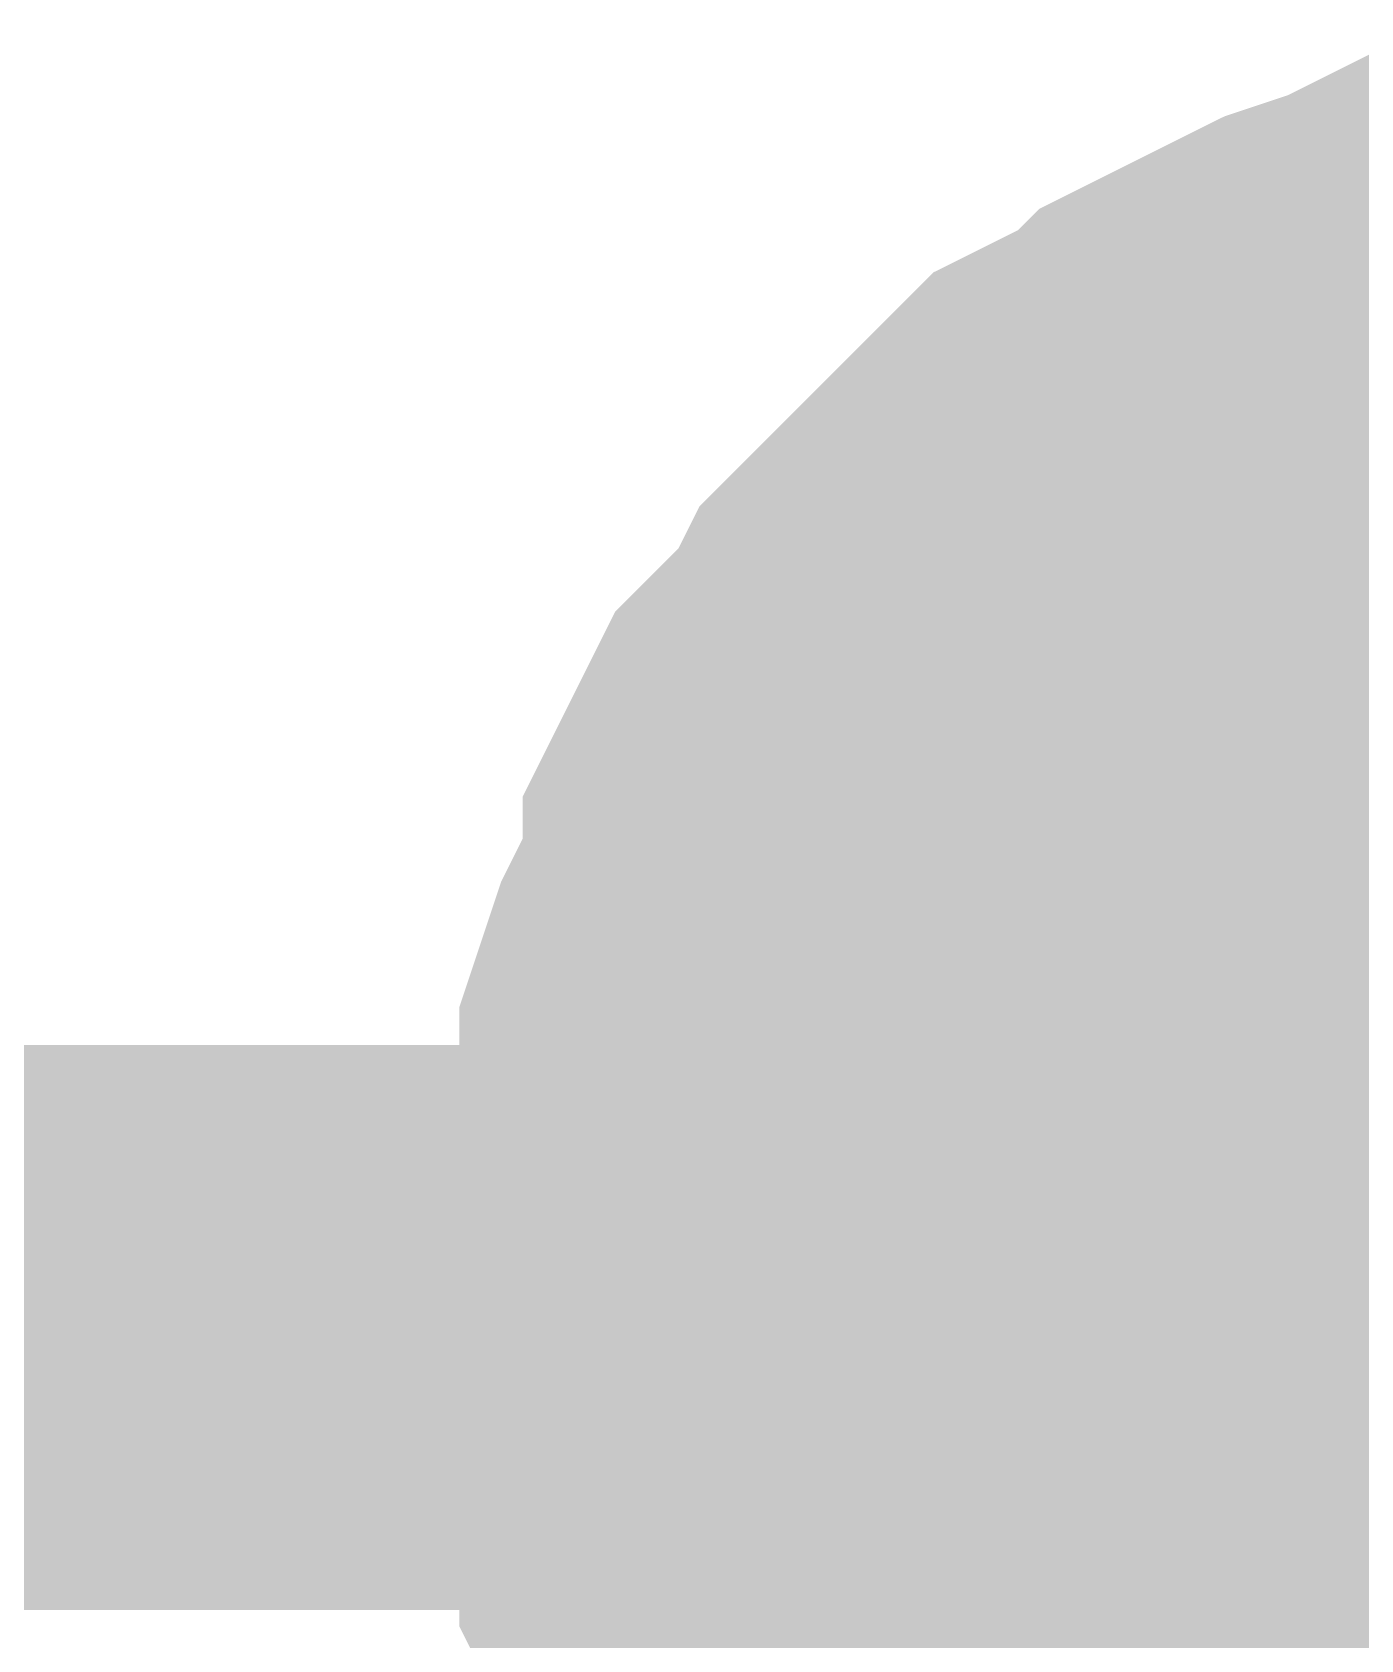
# Model space of a CAD drawing. Header units: millimetres. Extents: x 0 to 800, y 0 to 567.
# Drawn here: x 245.634 to 246.339, y 422.712 to 423.565 of the extents above; entities that cross this region are included whole.
import ezdxf

# ---------------------------------------------------------------- set-up
doc = ezdxf.new("R2010")
doc.units = ezdxf.units.MM
doc.layers.add('Sheet', color=255, linetype='Continuous')

msp = doc.modelspace()

# ---------------------------------------------------------------- linework, layer by layer
at = {"layer": 'Sheet'}
for points, const_width in [([(245.99939, 422.89991), (245.99939, 422.9223), (245.99939, 422.9559), (246.01059, 422.9783), (246.01059, 423.0007), (246.01059, 423.0231), (246.02179, 423.0567), (246.03299, 423.0791), (246.04419, 423.10149), (246.04419, 423.12389), (246.05539, 423.14629), (246.06659, 423.16869), (246.08899, 423.19109), (246.10019, 423.20229), (246.11139, 423.22469), (246.13379, 423.24709), (246.14499, 423.25829), (246.16739, 423.28068), (246.17858, 423.29188), (246.20098, 423.31428), (246.22338, 423.32548), (246.24578, 423.33668), (246.25698, 423.34788), (246.27938, 423.35908), (246.30178, 423.37028), (246.32418, 423.38148), (246.35778, 423.39268), (246.38018, 423.40388), (246.40258, 423.40388), (246.42498, 423.40388), (246.44738, 423.41508), (246.48097, 423.41508), (246.50337, 423.41508)], 0.29972), ([(245.99939, 422.89991), (245.99939, 422.9223), (245.99939, 422.9559), (246.01059, 422.9783), (246.01059, 423.0007), (246.01059, 423.0231), (246.02179, 423.0567), (246.03299, 423.0791), (246.04419, 423.10149), (246.04419, 423.12389), (246.05539, 423.14629), (246.06659, 423.16869), (246.08899, 423.19109), (246.10019, 423.20229), (246.11139, 423.22469), (246.13379, 423.24709), (246.14499, 423.25829), (246.16739, 423.28068), (246.17858, 423.29188), (246.20098, 423.31428), (246.22338, 423.32548), (246.24578, 423.33668), (246.25698, 423.34788), (246.27938, 423.35908), (246.30178, 423.37028), (246.32418, 423.38148), (246.35778, 423.39268), (246.38018, 423.40388), (246.40258, 423.40388), (246.42498, 423.40388), (246.44738, 423.41508), (246.48097, 423.41508), (246.50337, 423.41508)], 0.29972), ([(245.99939, 422.89991), (245.99939, 422.9223), (245.99939, 422.9559), (246.01059, 422.9783), (246.01059, 423.0007), (246.01059, 423.0231), (246.02179, 423.0567), (246.03299, 423.0791), (246.04419, 423.10149), (246.04419, 423.12389), (246.05539, 423.14629), (246.06659, 423.16869), (246.08899, 423.19109), (246.10019, 423.20229), (246.11139, 423.22469), (246.13379, 423.24709), (246.14499, 423.25829), (246.16739, 423.28068), (246.17858, 423.29188), (246.20098, 423.31428), (246.22338, 423.32548), (246.24578, 423.33668), (246.25698, 423.34788), (246.27938, 423.35908), (246.30178, 423.37028), (246.32418, 423.38148), (246.35778, 423.39268), (246.38018, 423.40388), (246.40258, 423.40388), (246.42498, 423.40388), (246.44738, 423.41508), (246.48097, 423.41508), (246.50337, 423.41508)], 0.29972), ([(245.99939, 422.89991), (245.99939, 422.9223), (245.99939, 422.9559), (246.01059, 422.9783), (246.01059, 423.0007), (246.01059, 423.0231), (246.02179, 423.0567), (246.03299, 423.0791), (246.04419, 423.10149), (246.04419, 423.12389), (246.05539, 423.14629), (246.06659, 423.16869), (246.08899, 423.19109), (246.10019, 423.20229), (246.11139, 423.22469), (246.13379, 423.24709), (246.14499, 423.25829), (246.16739, 423.28068), (246.17858, 423.29188), (246.20098, 423.31428), (246.22338, 423.32548), (246.24578, 423.33668), (246.25698, 423.34788), (246.27938, 423.35908), (246.30178, 423.37028), (246.32418, 423.38148), (246.35778, 423.39268), (246.38018, 423.40388), (246.40258, 423.40388), (246.42498, 423.40388), (246.44738, 423.41508), (246.48097, 423.41508), (246.50337, 423.41508)], 0.29972), ([(245.99939, 422.87751), (245.99939, 422.89991), (245.99939, 422.9335), (246.01059, 422.9559), (246.01059, 422.9783), (246.01059, 423.0007), (246.02179, 423.0343), (246.03299, 423.0567), (246.04419, 423.0791), (246.04419, 423.10149), (246.05539, 423.12389), (246.06659, 423.14629), (246.08899, 423.16869), (246.10019, 423.17989), (246.11139, 423.20229), (246.13379, 423.22469), (246.14499, 423.23589), (246.16739, 423.25829), (246.17858, 423.26949), (246.20098, 423.29188), (246.22338, 423.30308), (246.24578, 423.31428), (246.25698, 423.32548), (246.27938, 423.33668), (246.30178, 423.34788), (246.32418, 423.35908), (246.35778, 423.37028), (246.38018, 423.38148), (246.40258, 423.38148), (246.42498, 423.38148), (246.44738, 423.39268), (246.48097, 423.39268), (246.50337, 423.39268)], 0.29972), ([(245.99939, 422.87751), (245.99939, 422.89991), (245.99939, 422.9335), (246.01059, 422.9559), (246.01059, 422.9783), (246.01059, 423.0007), (246.02179, 423.0343), (246.03299, 423.0567), (246.04419, 423.0791), (246.04419, 423.10149), (246.05539, 423.12389), (246.06659, 423.14629), (246.08899, 423.16869), (246.10019, 423.17989), (246.11139, 423.20229), (246.13379, 423.22469), (246.14499, 423.23589), (246.16739, 423.25829), (246.17858, 423.26949), (246.20098, 423.29188), (246.22338, 423.30308), (246.24578, 423.31428), (246.25698, 423.32548), (246.27938, 423.33668), (246.30178, 423.34788), (246.32418, 423.35908), (246.35778, 423.37028), (246.38018, 423.38148), (246.40258, 423.38148), (246.42498, 423.38148), (246.44738, 423.39268), (246.48097, 423.39268), (246.50337, 423.39268)], 0.29972), ([(245.99939, 422.87751), (245.99939, 422.89991), (245.99939, 422.9335), (246.01059, 422.9559), (246.01059, 422.9783), (246.01059, 423.0007), (246.02179, 423.0343), (246.03299, 423.0567), (246.04419, 423.0791), (246.04419, 423.10149), (246.05539, 423.12389), (246.06659, 423.14629), (246.08899, 423.16869), (246.10019, 423.17989), (246.11139, 423.20229), (246.13379, 423.22469), (246.14499, 423.23589), (246.16739, 423.25829), (246.17858, 423.26949), (246.20098, 423.29188), (246.22338, 423.30308), (246.24578, 423.31428), (246.25698, 423.32548), (246.27938, 423.33668), (246.30178, 423.34788), (246.32418, 423.35908), (246.35778, 423.37028), (246.38018, 423.38148), (246.40258, 423.38148), (246.42498, 423.38148), (246.44738, 423.39268), (246.48097, 423.39268), (246.50337, 423.39268)], 0.29972), ([(245.99939, 422.87751), (245.99939, 422.89991), (245.99939, 422.9335), (246.01059, 422.9559), (246.01059, 422.9783), (246.01059, 423.0007), (246.02179, 423.0343), (246.03299, 423.0567), (246.04419, 423.0791), (246.04419, 423.10149), (246.05539, 423.12389), (246.06659, 423.14629), (246.08899, 423.16869), (246.10019, 423.17989), (246.11139, 423.20229), (246.13379, 423.22469), (246.14499, 423.23589), (246.16739, 423.25829), (246.17858, 423.26949), (246.20098, 423.29188), (246.22338, 423.30308), (246.24578, 423.31428), (246.25698, 423.32548), (246.27938, 423.33668), (246.30178, 423.34788), (246.32418, 423.35908), (246.35778, 423.37028), (246.38018, 423.38148), (246.40258, 423.38148), (246.42498, 423.38148), (246.44738, 423.39268), (246.48097, 423.39268), (246.50337, 423.39268)], 0.29972), ([(245.99939, 422.87751), (245.99939, 422.89991), (245.99939, 422.9335), (246.01059, 422.9559), (246.01059, 422.9783), (246.01059, 423.0007), (246.02179, 423.0343), (246.03299, 423.0567), (246.04419, 423.0791), (246.04419, 423.10149), (246.05539, 423.12389), (246.06659, 423.14629), (246.08899, 423.16869), (246.10019, 423.17989), (246.11139, 423.20229), (246.13379, 423.22469), (246.14499, 423.23589), (246.16739, 423.25829), (246.17858, 423.26949), (246.20098, 423.29188), (246.22338, 423.30308), (246.24578, 423.31428), (246.25698, 423.32548), (246.27938, 423.33668), (246.30178, 423.34788), (246.32418, 423.35908), (246.35778, 423.37028), (246.38018, 423.38148), (246.40258, 423.38148), (246.42498, 423.38148), (246.44738, 423.39268), (246.48097, 423.39268), (246.50337, 423.39268)], 0.29972), ([(245.99939, 422.87751), (245.99939, 422.89991), (245.99939, 422.9335), (246.01059, 422.9559), (246.01059, 422.9783), (246.01059, 423.0007), (246.02179, 423.0343), (246.03299, 423.0567), (246.04419, 423.0791), (246.04419, 423.10149), (246.05539, 423.12389), (246.06659, 423.14629), (246.08899, 423.16869), (246.10019, 423.17989), (246.11139, 423.20229), (246.13379, 423.22469), (246.14499, 423.23589), (246.16739, 423.25829), (246.17858, 423.26949), (246.20098, 423.29188), (246.22338, 423.30308), (246.24578, 423.31428), (246.25698, 423.32548), (246.27938, 423.33668), (246.30178, 423.34788), (246.32418, 423.35908), (246.35778, 423.37028), (246.38018, 423.38148), (246.40258, 423.38148), (246.42498, 423.38148), (246.44738, 423.39268), (246.48097, 423.39268), (246.50337, 423.39268)], 0.29972), ([(245.99939, 422.89991), (245.99939, 422.9223), (245.99939, 422.9559), (246.01059, 422.9783), (246.01059, 423.0007), (246.01059, 423.0231), (246.02179, 423.0567), (246.03299, 423.0791), (246.04419, 423.10149), (246.04419, 423.12389), (246.05539, 423.14629), (246.06659, 423.16869), (246.08899, 423.19109), (246.10019, 423.20229), (246.11139, 423.22469), (246.13379, 423.24709), (246.14499, 423.25829), (246.16739, 423.28068), (246.17858, 423.29188), (246.20098, 423.31428), (246.22338, 423.32548), (246.24578, 423.33668), (246.25698, 423.34788), (246.27938, 423.35908), (246.30178, 423.37028), (246.32418, 423.38148), (246.35778, 423.39268), (246.38018, 423.40388), (246.40258, 423.40388)], 0.09906), ([(245.99939, 422.89991), (245.99939, 422.9223), (245.99939, 422.9559), (246.01059, 422.9783), (246.01059, 423.0007), (246.01059, 423.0231), (246.02179, 423.0567), (246.03299, 423.0791), (246.04419, 423.10149), (246.04419, 423.12389), (246.05539, 423.14629), (246.06659, 423.16869), (246.08899, 423.19109), (246.10019, 423.20229), (246.11139, 423.22469), (246.13379, 423.24709), (246.14499, 423.25829), (246.16739, 423.28068), (246.17858, 423.29188), (246.20098, 423.31428), (246.22338, 423.32548), (246.24578, 423.33668), (246.25698, 423.34788), (246.27938, 423.35908), (246.30178, 423.37028), (246.32418, 423.38148), (246.35778, 423.39268), (246.38018, 423.40388), (246.40258, 423.40388)], 0.09906), ([(245.99939, 422.89991), (245.99939, 422.9223), (245.99939, 422.9559), (246.01059, 422.9783), (246.01059, 423.0007), (246.01059, 423.0231), (246.02179, 423.0567), (246.03299, 423.0791), (246.04419, 423.10149), (246.04419, 423.12389), (246.05539, 423.14629), (246.06659, 423.16869), (246.08899, 423.19109), (246.10019, 423.20229), (246.11139, 423.22469), (246.13379, 423.24709), (246.14499, 423.25829), (246.16739, 423.28068), (246.17858, 423.29188), (246.20098, 423.31428), (246.22338, 423.32548), (246.24578, 423.33668), (246.25698, 423.34788), (246.27938, 423.35908), (246.30178, 423.37028), (246.32418, 423.38148), (246.35778, 423.39268), (246.38018, 423.40388), (246.40258, 423.40388)], 0.09906), ([(245.99939, 422.89991), (245.99939, 422.9223), (245.99939, 422.9559), (246.01059, 422.9783), (246.01059, 423.0007), (246.01059, 423.0231), (246.02179, 423.0567), (246.03299, 423.0791), (246.04419, 423.10149), (246.04419, 423.12389), (246.05539, 423.14629), (246.06659, 423.16869), (246.08899, 423.19109), (246.10019, 423.20229), (246.11139, 423.22469), (246.13379, 423.24709), (246.14499, 423.25829), (246.16739, 423.28068), (246.17858, 423.29188), (246.20098, 423.31428), (246.22338, 423.32548), (246.24578, 423.33668), (246.25698, 423.34788), (246.27938, 423.35908), (246.30178, 423.37028), (246.32418, 423.38148), (246.35778, 423.39268), (246.38018, 423.40388), (246.40258, 423.40388)], 0.09906), ([(245.99939, 422.87751), (245.99939, 422.89991), (245.99939, 422.9335), (246.01059, 422.9559), (246.01059, 422.9783), (246.01059, 423.0007), (246.02179, 423.0343), (246.03299, 423.0567), (246.04419, 423.0791), (246.04419, 423.10149), (246.05539, 423.12389), (246.06659, 423.14629), (246.08899, 423.16869), (246.10019, 423.17989), (246.11139, 423.20229), (246.13379, 423.22469), (246.14499, 423.23589), (246.16739, 423.25829), (246.17858, 423.26949), (246.20098, 423.29188), (246.22338, 423.30308), (246.24578, 423.31428), (246.25698, 423.32548), (246.27938, 423.33668), (246.30178, 423.34788), (246.32418, 423.35908), (246.35778, 423.37028), (246.38018, 423.38148), (246.40258, 423.38148)], 0.09906), ([(245.99939, 422.87751), (245.99939, 422.89991), (245.99939, 422.9335), (246.01059, 422.9559), (246.01059, 422.9783), (246.01059, 423.0007), (246.02179, 423.0343), (246.03299, 423.0567), (246.04419, 423.0791), (246.04419, 423.10149), (246.05539, 423.12389), (246.06659, 423.14629), (246.08899, 423.16869), (246.10019, 423.17989), (246.11139, 423.20229), (246.13379, 423.22469), (246.14499, 423.23589), (246.16739, 423.25829), (246.17858, 423.26949), (246.20098, 423.29188), (246.22338, 423.30308), (246.24578, 423.31428), (246.25698, 423.32548), (246.27938, 423.33668), (246.30178, 423.34788), (246.32418, 423.35908), (246.35778, 423.37028), (246.38018, 423.38148), (246.40258, 423.38148)], 0.09906), ([(245.99939, 422.87751), (245.99939, 422.89991), (245.99939, 422.9335), (246.01059, 422.9559), (246.01059, 422.9783), (246.01059, 423.0007), (246.02179, 423.0343), (246.03299, 423.0567), (246.04419, 423.0791), (246.04419, 423.10149), (246.05539, 423.12389), (246.06659, 423.14629), (246.08899, 423.16869), (246.10019, 423.17989), (246.11139, 423.20229), (246.13379, 423.22469), (246.14499, 423.23589), (246.16739, 423.25829), (246.17858, 423.26949), (246.20098, 423.29188), (246.22338, 423.30308), (246.24578, 423.31428), (246.25698, 423.32548), (246.27938, 423.33668), (246.30178, 423.34788), (246.32418, 423.35908), (246.35778, 423.37028), (246.38018, 423.38148), (246.40258, 423.38148)], 0.09906), ([(245.99939, 422.87751), (245.99939, 422.89991), (245.99939, 422.9335), (246.01059, 422.9559), (246.01059, 422.9783), (246.01059, 423.0007), (246.02179, 423.0343), (246.03299, 423.0567), (246.04419, 423.0791), (246.04419, 423.10149), (246.05539, 423.12389), (246.06659, 423.14629), (246.08899, 423.16869), (246.10019, 423.17989), (246.11139, 423.20229), (246.13379, 423.22469), (246.14499, 423.23589), (246.16739, 423.25829), (246.17858, 423.26949), (246.20098, 423.29188), (246.22338, 423.30308), (246.24578, 423.31428), (246.25698, 423.32548), (246.27938, 423.33668), (246.30178, 423.34788), (246.32418, 423.35908), (246.35778, 423.37028), (246.38018, 423.38148), (246.40258, 423.38148)], 0.09906), ([(245.99939, 422.87751), (245.99939, 422.89991), (245.99939, 422.9335), (246.01059, 422.9559), (246.01059, 422.9783), (246.01059, 423.0007), (246.02179, 423.0343), (246.03299, 423.0567), (246.04419, 423.0791), (246.04419, 423.10149), (246.05539, 423.12389), (246.06659, 423.14629), (246.08899, 423.16869), (246.10019, 423.17989), (246.11139, 423.20229), (246.13379, 423.22469), (246.14499, 423.23589), (246.16739, 423.25829), (246.17858, 423.26949), (246.20098, 423.29188), (246.22338, 423.30308), (246.24578, 423.31428), (246.25698, 423.32548), (246.27938, 423.33668), (246.30178, 423.34788), (246.32418, 423.35908), (246.35778, 423.37028), (246.38018, 423.38148), (246.40258, 423.38148)], 0.09906), ([(245.99939, 422.87751), (245.99939, 422.89991), (245.99939, 422.9335), (246.01059, 422.9559), (246.01059, 422.9783), (246.01059, 423.0007), (246.02179, 423.0343), (246.03299, 423.0567), (246.04419, 423.0791), (246.04419, 423.10149), (246.05539, 423.12389), (246.06659, 423.14629), (246.08899, 423.16869), (246.10019, 423.17989), (246.11139, 423.20229), (246.13379, 423.22469), (246.14499, 423.23589), (246.16739, 423.25829), (246.17858, 423.26949), (246.20098, 423.29188), (246.22338, 423.30308), (246.24578, 423.31428), (246.25698, 423.32548), (246.27938, 423.33668), (246.30178, 423.34788), (246.32418, 423.35908), (246.35778, 423.37028), (246.38018, 423.38148), (246.40258, 423.38148)], 0.09906), ([(246.14499, 422.54153), (246.13379, 422.56392), (246.11139, 422.57512), (246.10019, 422.59752), (246.08899, 422.61992), (246.06659, 422.64232), (246.05539, 422.65352), (246.04419, 422.67592), (246.04419, 422.69832), (246.03299, 422.72072), (246.02179, 422.75431), (246.01059, 422.77671), (246.01059, 422.79911), (246.01059, 422.82151), (245.99939, 422.84391), (245.99939, 422.87751), (245.99939, 422.89991)], 0.29972), ([(245.99939, 422.89991), (245.99939, 422.89991)], 0.29972), ([(246.14499, 422.54153), (246.13379, 422.56392), (246.11139, 422.57512), (246.10019, 422.59752), (246.08899, 422.61992), (246.06659, 422.64232), (246.05539, 422.65352), (246.04419, 422.67592), (246.04419, 422.69832), (246.03299, 422.72072), (246.02179, 422.75431), (246.01059, 422.77671), (246.01059, 422.79911), (246.01059, 422.82151), (245.99939, 422.84391), (245.99939, 422.87751), (245.99939, 422.89991)], 0.29972), ([(245.99939, 422.89991), (245.99939, 422.89991)], 0.29972), ([(246.14499, 422.54153), (246.13379, 422.56392), (246.11139, 422.57512), (246.10019, 422.59752), (246.08899, 422.61992), (246.06659, 422.64232), (246.05539, 422.65352), (246.04419, 422.67592), (246.04419, 422.69832), (246.03299, 422.72072), (246.02179, 422.75431), (246.01059, 422.77671), (246.01059, 422.79911), (246.01059, 422.82151), (245.99939, 422.84391), (245.99939, 422.87751), (245.99939, 422.89991)], 0.29972), ([(245.99939, 422.89991), (245.99939, 422.89991)], 0.29972), ([(246.14499, 422.54153), (246.13379, 422.56392), (246.11139, 422.57512), (246.10019, 422.59752), (246.08899, 422.61992), (246.06659, 422.64232), (246.05539, 422.65352), (246.04419, 422.67592), (246.04419, 422.69832), (246.03299, 422.72072), (246.02179, 422.75431), (246.01059, 422.77671), (246.01059, 422.79911), (246.01059, 422.82151), (245.99939, 422.84391), (245.99939, 422.87751), (245.99939, 422.89991)], 0.29972), ([(245.99939, 422.89991), (245.99939, 422.89991)], 0.29972), ([(240.97077, 422.87751), (246.50337, 422.87751)], 0.29972), ([(246.11139, 422.55272), (246.10019, 422.57512), (246.08899, 422.59752), (246.06659, 422.61992), (246.05539, 422.63112), (246.04419, 422.65352), (246.04419, 422.67592), (246.03299, 422.69832), (246.02179, 422.73191), (246.01059, 422.75431), (246.01059, 422.77671), (246.01059, 422.79911), (245.99939, 422.82151), (245.99939, 422.85511), (245.99939, 422.87751)], 0.29972), ([(245.99939, 422.87751), (245.99939, 422.87751)], 0.29972), ([(246.11139, 422.55272), (246.10019, 422.57512), (246.08899, 422.59752), (246.06659, 422.61992), (246.05539, 422.63112), (246.04419, 422.65352), (246.04419, 422.67592), (246.03299, 422.69832), (246.02179, 422.73191), (246.01059, 422.75431), (246.01059, 422.77671), (246.01059, 422.79911), (245.99939, 422.82151), (245.99939, 422.85511), (245.99939, 422.87751)], 0.29972), ([(245.99939, 422.87751), (245.99939, 422.87751)], 0.29972), ([(246.11139, 422.55272), (246.10019, 422.57512), (246.08899, 422.59752), (246.06659, 422.61992), (246.05539, 422.63112), (246.04419, 422.65352), (246.04419, 422.67592), (246.03299, 422.69832), (246.02179, 422.73191), (246.01059, 422.75431), (246.01059, 422.77671), (246.01059, 422.79911), (245.99939, 422.82151), (245.99939, 422.85511), (245.99939, 422.87751)], 0.29972), ([(245.99939, 422.87751), (245.99939, 422.87751)], 0.29972), ([(246.11139, 422.55272), (246.10019, 422.57512), (246.08899, 422.59752), (246.06659, 422.61992), (246.05539, 422.63112), (246.04419, 422.65352), (246.04419, 422.67592), (246.03299, 422.69832), (246.02179, 422.73191), (246.01059, 422.75431), (246.01059, 422.77671), (246.01059, 422.79911), (245.99939, 422.82151), (245.99939, 422.85511), (245.99939, 422.87751)], 0.29972), ([(245.99939, 422.87751), (245.99939, 422.87751)], 0.29972), ([(246.11139, 422.55272), (246.10019, 422.57512), (246.08899, 422.59752), (246.06659, 422.61992), (246.05539, 422.63112), (246.04419, 422.65352), (246.04419, 422.67592), (246.03299, 422.69832), (246.02179, 422.73191), (246.01059, 422.75431), (246.01059, 422.77671), (246.01059, 422.79911), (245.99939, 422.82151), (245.99939, 422.85511), (245.99939, 422.87751)], 0.29972), ([(245.99939, 422.87751), (245.99939, 422.87751)], 0.29972), ([(246.11139, 422.55272), (246.10019, 422.57512), (246.08899, 422.59752), (246.06659, 422.61992), (246.05539, 422.63112), (246.04419, 422.65352), (246.04419, 422.67592), (246.03299, 422.69832), (246.02179, 422.73191), (246.01059, 422.75431), (246.01059, 422.77671), (246.01059, 422.79911), (245.99939, 422.82151), (245.99939, 422.85511), (245.99939, 422.87751)], 0.29972), ([(245.99939, 422.87751), (245.99939, 422.87751)], 0.29972), ([(246.05539, 422.65352), (246.04419, 422.67592), (246.04419, 422.69832), (246.03299, 422.72072), (246.02179, 422.75431), (246.01059, 422.77671), (246.01059, 422.79911), (246.01059, 422.82151), (245.99939, 422.84391), (245.99939, 422.87751), (245.99939, 422.89991)], 0.09906), ([(245.99939, 422.89991), (245.99939, 422.89991)], 0.09906), ([(246.05539, 422.65352), (246.04419, 422.67592), (246.04419, 422.69832), (246.03299, 422.72072), (246.02179, 422.75431), (246.01059, 422.77671), (246.01059, 422.79911), (246.01059, 422.82151), (245.99939, 422.84391), (245.99939, 422.87751), (245.99939, 422.89991)], 0.09906), ([(245.99939, 422.89991), (245.99939, 422.89991)], 0.09906), ([(246.05539, 422.65352), (246.04419, 422.67592), (246.04419, 422.69832), (246.03299, 422.72072), (246.02179, 422.75431), (246.01059, 422.77671), (246.01059, 422.79911), (246.01059, 422.82151), (245.99939, 422.84391), (245.99939, 422.87751), (245.99939, 422.89991)], 0.09906), ([(245.99939, 422.89991), (245.99939, 422.89991)], 0.09906), ([(246.05539, 422.65352), (246.04419, 422.67592), (246.04419, 422.69832), (246.03299, 422.72072), (246.02179, 422.75431), (246.01059, 422.77671), (246.01059, 422.79911), (246.01059, 422.82151), (245.99939, 422.84391), (245.99939, 422.87751), (245.99939, 422.89991)], 0.09906), ([(245.99939, 422.89991), (245.99939, 422.89991)], 0.09906), ([(246.04419, 422.65352), (246.04419, 422.67592), (246.03299, 422.69832), (246.02179, 422.73191), (246.01059, 422.75431), (246.01059, 422.77671), (246.01059, 422.79911), (245.99939, 422.82151), (245.99939, 422.85511), (245.99939, 422.87751)], 0.09906), ([(245.99939, 422.87751), (245.99939, 422.87751)], 0.09906), ([(246.04419, 422.65352), (246.04419, 422.67592), (246.03299, 422.69832), (246.02179, 422.73191), (246.01059, 422.75431), (246.01059, 422.77671), (246.01059, 422.79911), (245.99939, 422.82151), (245.99939, 422.85511), (245.99939, 422.87751)], 0.09906), ([(245.99939, 422.87751), (245.99939, 422.87751)], 0.09906), ([(246.04419, 422.65352), (246.04419, 422.67592), (246.03299, 422.69832), (246.02179, 422.73191), (246.01059, 422.75431), (246.01059, 422.77671), (246.01059, 422.79911), (245.99939, 422.82151), (245.99939, 422.85511), (245.99939, 422.87751)], 0.09906), ([(245.99939, 422.87751), (245.99939, 422.87751)], 0.09906), ([(246.04419, 422.65352), (246.04419, 422.67592), (246.03299, 422.69832), (246.02179, 422.73191), (246.01059, 422.75431), (246.01059, 422.77671), (246.01059, 422.79911), (245.99939, 422.82151), (245.99939, 422.85511), (245.99939, 422.87751)], 0.09906), ([(245.99939, 422.87751), (245.99939, 422.87751)], 0.09906), ([(246.04419, 422.65352), (246.04419, 422.67592), (246.03299, 422.69832), (246.02179, 422.73191), (246.01059, 422.75431), (246.01059, 422.77671), (246.01059, 422.79911), (245.99939, 422.82151), (245.99939, 422.85511), (245.99939, 422.87751)], 0.09906), ([(245.99939, 422.87751), (245.99939, 422.87751)], 0.09906), ([(246.04419, 422.65352), (246.04419, 422.67592), (246.03299, 422.69832), (246.02179, 422.73191), (246.01059, 422.75431), (246.01059, 422.77671), (246.01059, 422.79911), (245.99939, 422.82151), (245.99939, 422.85511), (245.99939, 422.87751)], 0.09906), ([(245.99939, 422.87751), (245.99939, 422.87751)], 0.09906)]:
    msp.add_lwpolyline(points, dxfattribs=dict(at, const_width=const_width))
at = {"layer": 'Sheet', "const_width": 0.508}
for points in [[(246.24792, 422.91, 1), (246.75592, 422.91, 1)], [(246.24792, 422.88917, 1), (246.75592, 422.88917, 1)]]:
    msp.add_lwpolyline(points, format="xyb", close=True, dxfattribs=at)

doc.saveas('drawing.dxf')
